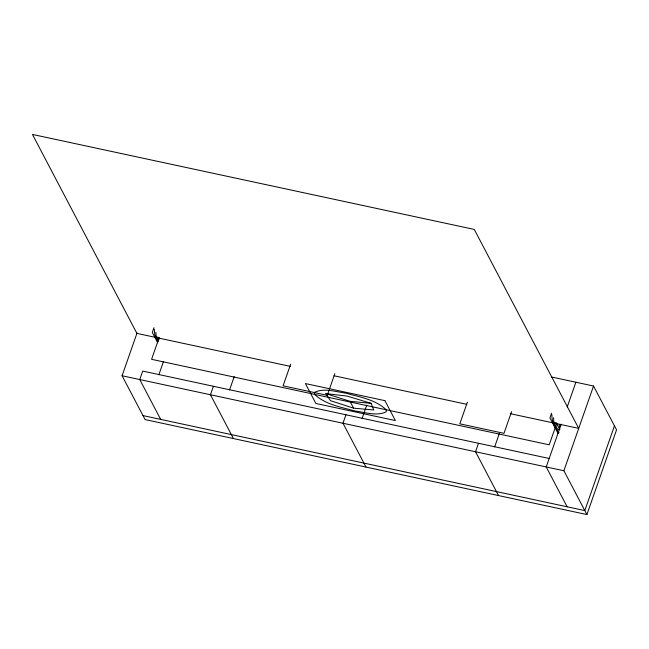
<?xml version="1.0" encoding="UTF-8"?>
<svg xmlns="http://www.w3.org/2000/svg" width="649" height="649" viewBox="0 0 649 649"><rect width="100%" height="100%" fill="white"/><g stroke="black" fill="none" stroke-linecap="round" stroke-linejoin="round"><path stroke-width="0.97" d="M154.292 329.181L154.722 334.503L157.658 341.958M551.926 414.679C551.553 421.217 554.781 427.821 559.008 432.672M551.326 376.955L593.543 386.033L616.55 429.849L586.899 514.568L145.084 419.57L122.077 375.755L137.069 332.921M153.935 327.713L152.288 332.418L157.739 342.81M159.159 337.675L151.582 359.319L549.216 444.816L556.793 423.164M158.851 374.773L163.532 361.404M213.407 386.277L210.446 394.754L233.445 438.57M229.543 389.968L234.224 376.607M290.663 364.178L283.078 385.831L327.266 395.33L334.843 373.678M345.949 414.776L342.988 423.245L365.995 467.069M362.085 418.467L366.766 405.106M467.385 402.177L459.808 423.829L503.989 433.329L511.566 411.677M478.491 443.275L475.53 451.745L498.537 495.568M494.635 446.966L499.308 433.605M551.561 413.21L549.914 417.915L558.099 433.5M561.215 424.113L546.223 466.947L567.137 506.78M567.21 406.98L575.874 382.229M586.899 514.568L563.892 470.744L593.543 386.033M614.457 425.866L584.806 510.585L142.991 415.587M353.6 408.164L373.767 409.99L371.123 403.337L347.28 396.125L325.903 393.618L330.455 400.676L353.6 408.164L349.998 401.309L325.903 393.618M349.998 401.309L371.123 403.337M155.874 332.199L156.263 336.961L158.599 337.383L159.492 339.094M553.897 422.45L556.225 422.872L559.827 429.727L557.532 429.208L553.897 422.45L553.508 417.688M290.452 366.409L136.907 333.391L32.45 134.432L474.265 229.43L578.721 428.389L510.365 413.689M334.04 375.779L466.777 404.319M549.184 458.478L142.715 371.082L139.754 379.551L160.668 419.384M122.077 375.755L563.892 470.744M156.263 336.961L158.534 341.179M560.136 424.819L560.647 426.458M559.146 424.592L559.714 428.875M314.611 392.321L314.611 394.373C325.384 404.635 341.236 407.142 355.108 411.036C365.136 412.253 376.59 416.496 386.187 411.823L386.187 409.762C375.414 399.5 359.562 397.001 345.69 393.107C335.663 391.882 324.208 387.64 314.611 392.321M384.93 400.66L305.411 383.559L315.868 403.475L395.387 420.576L384.93 400.66"/></g></svg>
